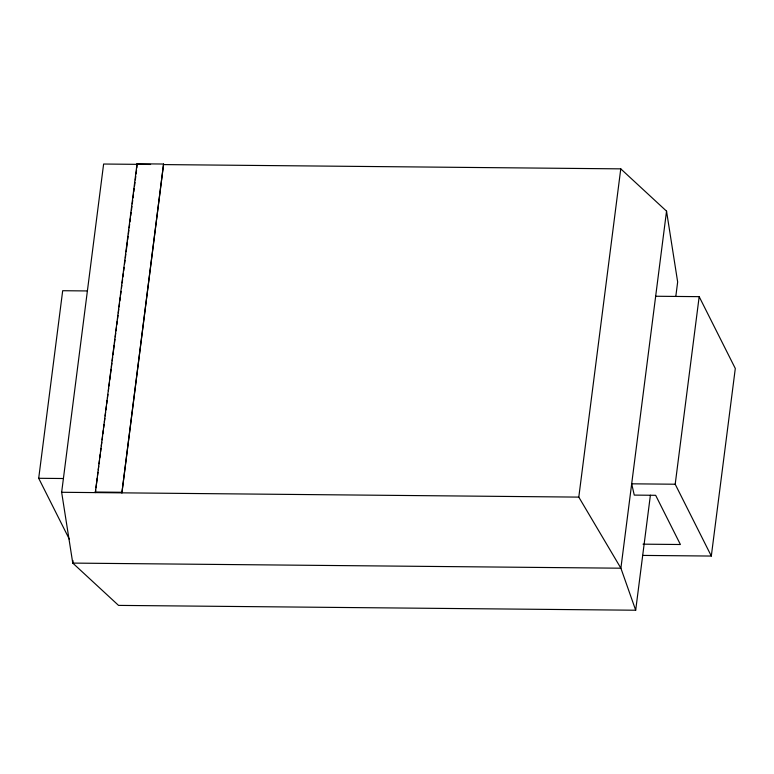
<?xml version="1.0" encoding="UTF-8"?>
<svg xmlns="http://www.w3.org/2000/svg" width="774" height="774" viewBox="0 0 774 774"><rect width="100%" height="100%" fill="white"/><g stroke="black" fill="none" stroke-linecap="round" stroke-linejoin="round"><path stroke-width="1.16" d="M69.428 539.391L38.7 478.293L62.684 290.714L87.472 290.947M650.392 495.215L635.686 610.222L118.538 605.394L72.766 563.095L61.649 492.283L103.619 164.03L150.591 164.465M73.066 560.715L72.766 563.095L620.893 568.203L635.686 610.222M95.666 490.203L95.357 492.603L137.037 163.778L163.585 164.03L121.905 492.844L163.585 164.03M95.966 487.804L97.195 478.226M97.505 475.826L97.959 472.237M98.269 469.837L98.724 466.248M99.033 463.849L99.498 460.249M99.798 457.86L100.262 454.261M100.562 451.871L101.026 448.272M101.326 445.882L101.791 442.283M102.1 439.884L102.555 436.294M102.865 433.895L103.319 430.305M103.629 427.906L104.084 424.316M104.393 421.917L104.858 418.328M105.158 415.928L105.622 412.329M105.922 409.939L106.386 406.34M106.696 403.951L107.151 400.352M107.46 397.962L107.915 394.363M108.379 390.773L108.679 388.374M108.989 385.974L109.444 382.385M109.753 379.986L111.137 369.208M111.437 366.808L111.901 363.219M112.201 360.819L112.665 357.22M112.975 354.831L114.194 345.243M114.504 342.853L114.958 339.254M115.268 336.854L115.732 333.265M116.032 330.866L116.497 327.276M116.797 324.877L117.261 321.287M117.571 318.888L118.025 315.299M118.335 312.899L118.79 309.3M119.099 306.91L119.554 303.311M119.864 300.922L120.318 297.322M120.628 294.933L121.092 291.334M121.547 287.744L121.857 285.345M122.157 282.945L122.621 279.356M122.931 276.957L123.385 273.367M123.695 270.968L124.15 267.378M124.614 263.779L125.069 260.19M125.378 257.79L125.833 254.201M126.143 251.802L127.371 242.214M127.671 239.824L128.136 236.225M128.436 233.825L128.9 230.236M129.21 227.837L129.664 224.247M129.974 221.848L130.429 218.258M130.738 215.859L131.193 212.27M131.503 209.87L131.967 206.281M132.267 203.881L132.731 200.282M133.031 197.892L133.496 194.293M133.805 191.904L134.26 188.305M134.57 185.905L135.024 182.316M135.334 179.916L135.789 176.327M136.098 173.927L136.553 170.338M136.863 167.939L137.037 163.778M620.767 168.858L666.54 211.157L620.893 568.203L578.797 497.111L620.767 168.858L163.865 164.591M675.818 296.345L677.656 281.968L666.54 211.157M642.633 555.413L711.316 556.051L675.199 484.224L699.174 296.655L655.655 296.248M711.316 556.051L735.3 368.482L699.174 296.655M38.7 478.293L63.487 478.516M675.199 484.224L631.681 483.818L634.274 495.099L655.655 495.302L680.404 544.509L643.03 544.161M95.076 492.032L121.615 492.283M61.649 492.283L578.797 497.111"/></g></svg>
